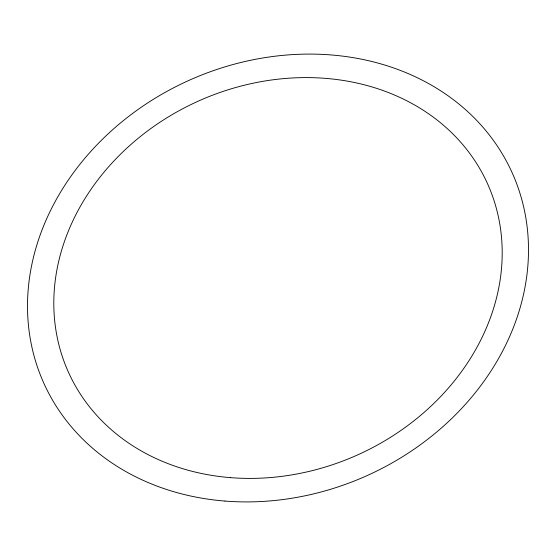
<?xml version="1.0" encoding="UTF-8"?>
<svg xmlns="http://www.w3.org/2000/svg" width="556" height="556" viewBox="0 0 556 556"><rect width="100%" height="100%" fill="white"/><g stroke="black" fill="none" stroke-linecap="round" stroke-linejoin="round"><path stroke-width="0.83" d="M225.027 501.067A256.719 216.757 -24.1 0 0 516.517 183.32A256.719 216.757 -24.1 0 0 92.456 149.613A256.719 216.757 -24.1 0 0 225.027 501.067M230.587 477.646A229.76 193.995 -24.1 0 0 491.476 193.259A229.76 193.995 -24.1 0 0 111.937 163.096A229.76 193.995 -24.1 0 0 230.587 477.646"/></g></svg>
